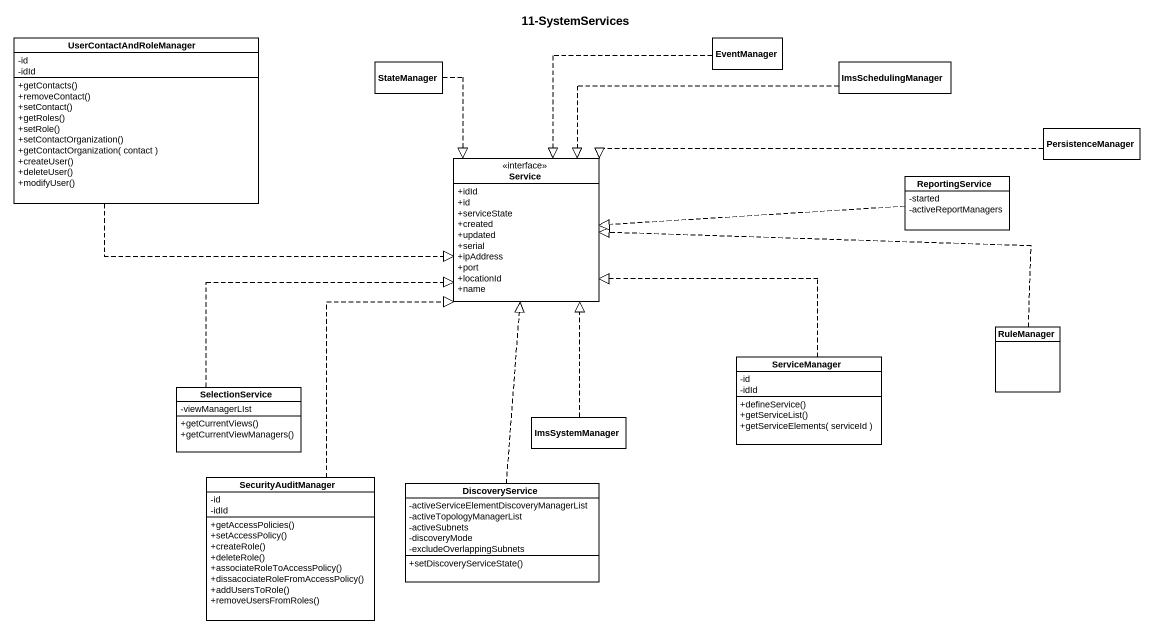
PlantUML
@startuml
title 11-SystemServices
hide circle
hide empty members
skinparam classAttributeIconSize 0
class UserContactAndRoleManager {
  -id
  -idId
  +getContacts()
  +removeContact()
  +setContact()
  +getRoles()
  +setRole()
  +setContactOrganization()
  +getContactOrganization( contact )
  +createUser()
  +deleteUser()
  +modifyUser()
}
class EventManager
class StateManager
class ImsSchedulingManager
class PersistenceManager
interface Service {
  +idId
  +id
  +serviceState
  +created
  +updated
  +serial
  +ipAddress
  +port
  +locationId
  +name
}
class ReportingService {
  -started
  -activeReportManagers
}
class RuleManager
class ServiceManager {
  -id
  -idId
  +defineService()
  +getServiceList()
  +getServiceElements( serviceId )
}
class SelectionService {
  -viewManagerLIst
  +getCurrentViews()
  +getCurrentViewManagers()
}
class ImsSystemManager
class SecurityAuditManager {
  -id
  -idId
  +getAccessPolicies()
  +setAccessPolicy()
  +createRole()
  +deleteRole()
  +associateRoleToAccessPolicy()
  +dissacociateRoleFromAccessPolicy()
  +addUsersToRole()
  +removeUsersFromRoles()
}
class DiscoveryService {
  -activeServiceElementDiscoveryManagerList
  -activeTopologyManagerList
  -activeSubnets
  -discoveryMode
  -excludeOverlappingSubnets
  +setDiscoveryServiceState()
}
UserContactAndRoleManager .right.|> Service
EventManager ..|> Service
StateManager ..|> Service
ImsSchedulingManager .left.|> Service
PersistenceManager .left.|> Service
ReportingService .left.|> Service
RuleManager .left.|> Service
ServiceManager .up.|> Service
SelectionService .up.|> Service
ImsSystemManager .up.|> Service
SecurityAuditManager .up.|> Service
DiscoveryService .up.|> Service
@enduml
